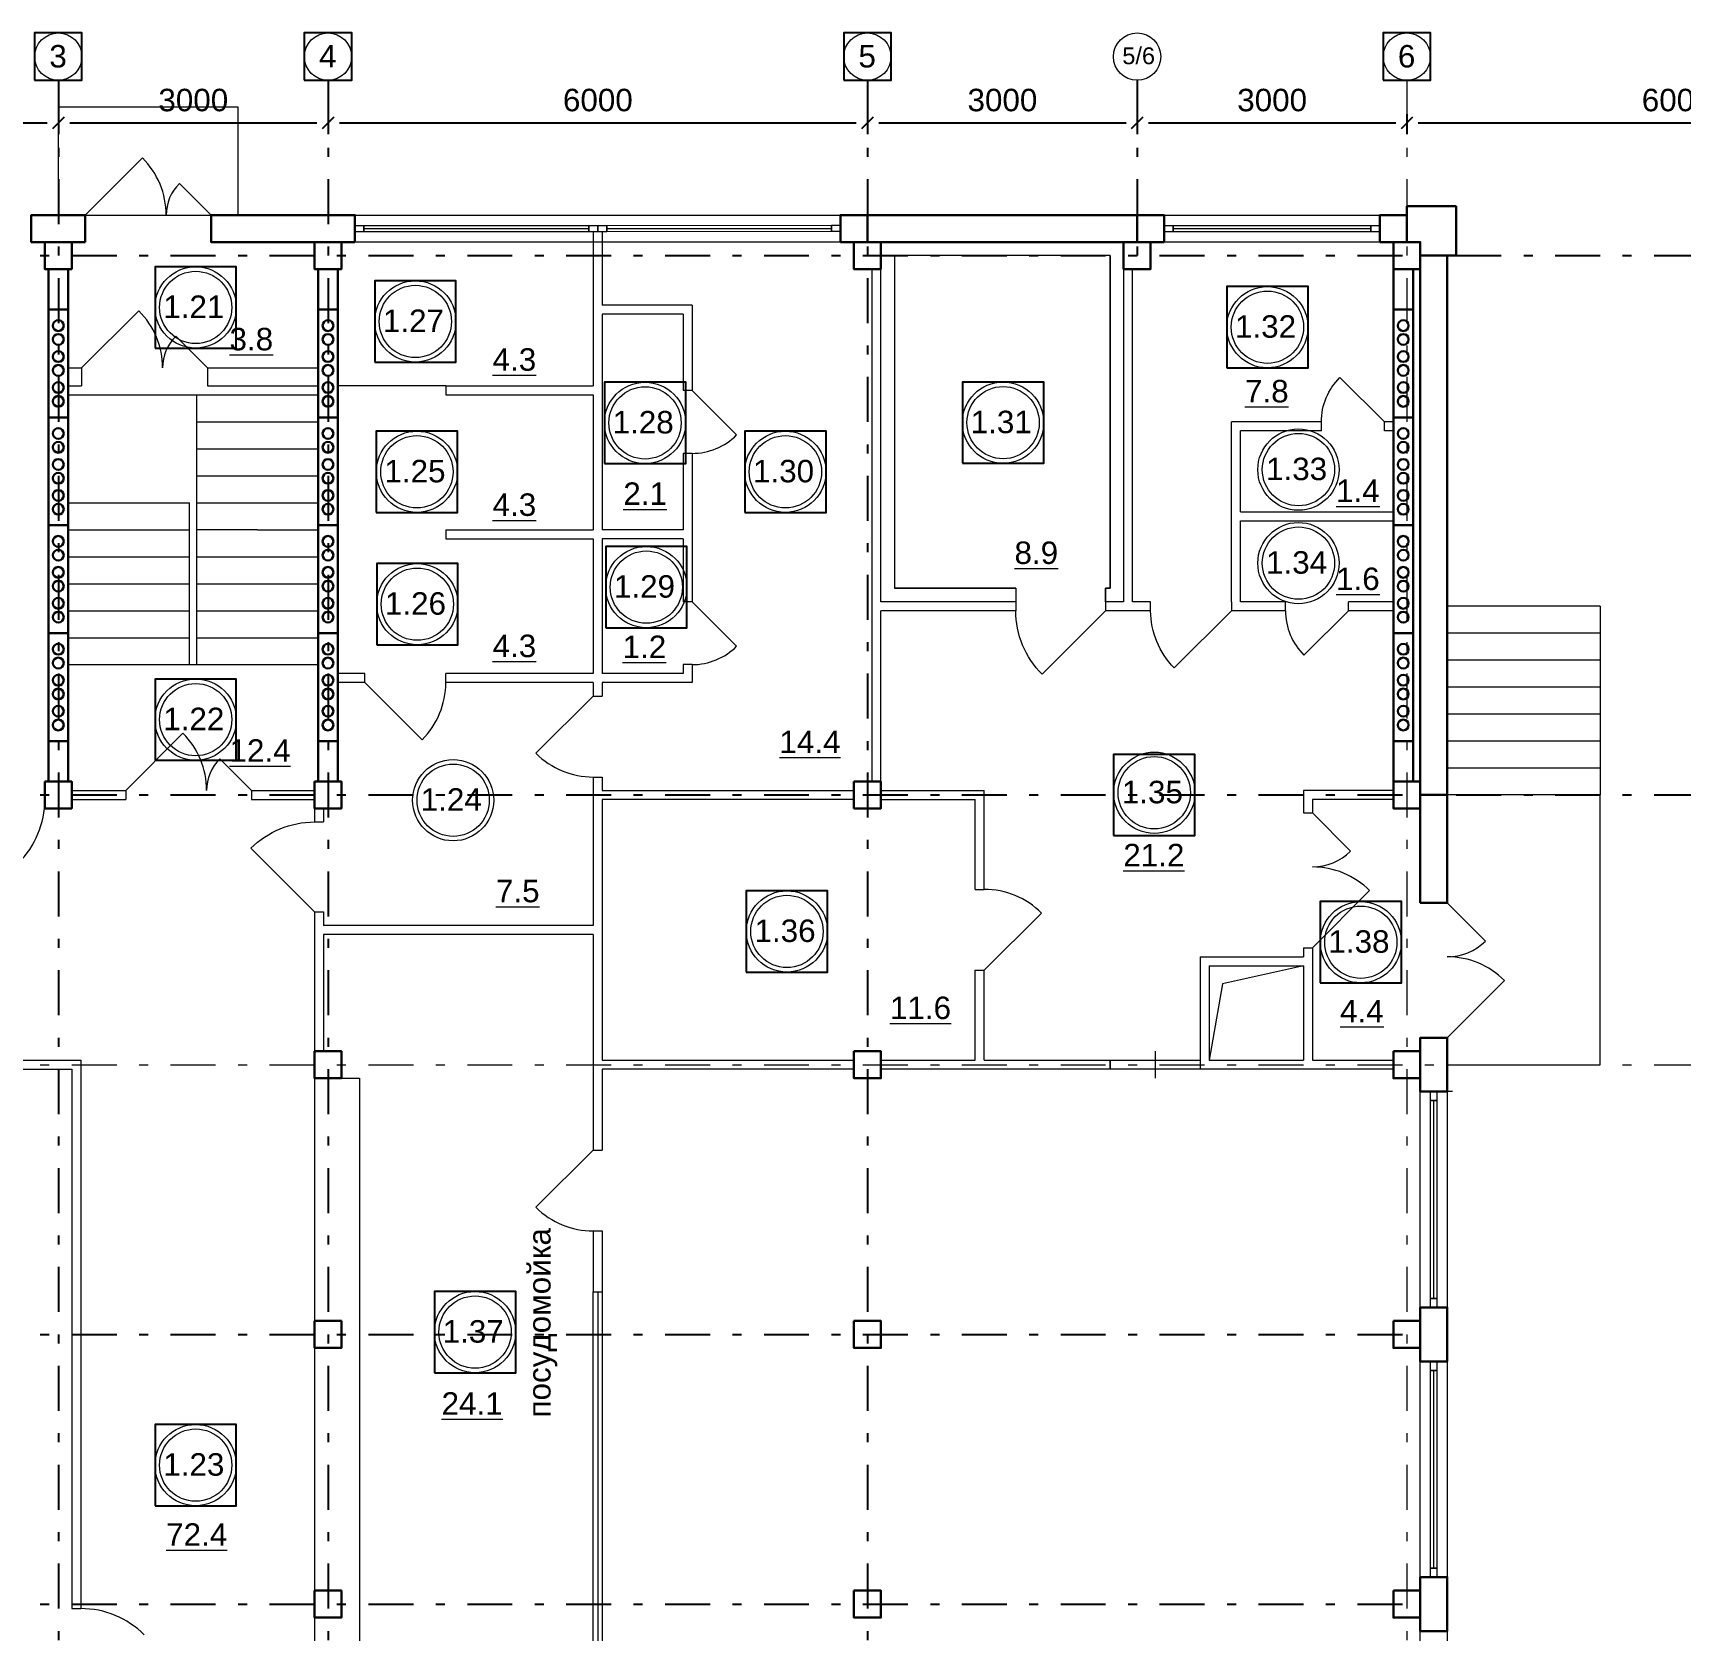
# Model space of a CAD drawing. Header units: metres. Extents: x 0 to 83.6, y 0.2 to 58.2.
# Drawn here: x 17.95 to 36.29, y 40.41 to 58.19 of the extents above; entities that cross this region are included whole.
import ezdxf
from ezdxf.enums import TextEntityAlignment as Align

# ---------------------------------------------------------------- set-up
doc = ezdxf.new("R2010")
doc.units = ezdxf.units.M
doc.header["$MEASUREMENT"] = 0
doc.linetypes.add('( Dashdot )', pattern=[1.001, 0.5, -0.25, 0.001, -0.25])
doc.linetypes.add('DGN Style 3', pattern=[9.681301, 6.915215, -2.766086])
doc.layers.get('DEFPOINTS').update_dxf_attribs({"lineweight": 0})
doc.layers.add('YOLO_TABLE', color=1, linetype='Continuous')
doc.styles.add('Standard_0', font='arial.ttf')
doc.styles.add('Style-Arial', font='arial.ttf')
doc.dimstyles.get("Standard").update_dxf_attribs({"dimtxt": 0.00018, "dimasz": 0.00018, "dimexe": 0.0002, "dimexo": 0.0625, "dimgap": 9e-05, "dimtad": 0, "dimtih": 1, "dimtoh": 1, "dimdec": 4, "dimlfac": 1000, "dimzin": 0, "dimdsep": 46, "dimtxsty": 'Standard_0', "dimcen": 9e-05, "dimadec": 0, "dimazin": 0, "dimtfac": 1, "dimtdec": 4, "dimtofl": 0, "dimtmove": 0, "dimatfit": 0, "dimfxl": 0.01, "dimfxlon": 1, "dimtolj": 1, "dimtzin": 0, "dimarcsym": 0})

# ---------------------------------------------------------------- blocks, each defined once
blk = doc.blocks.new('_Oblique-1')
at = {"color": 0, "linetype": 'ByBlock', "lineweight": -2}
blk.add_line((0.5, 0.5), (-0.5, -0.5), dxfattribs=at)
blk = doc.blocks.new('*D192')
at = {"color": 0, "linetype": 'Continuous', "lineweight": -2, "transparency": 16777216}
for p, q in [((15.237, 57.536), (15.237, 57.062)), ((18.237, 57.286), (18.237, 57.062)), ((15.362, 57.187), (18.112, 57.187))]:
    blk.add_line(p, q, dxfattribs=at)
at = {"layer": 'DEFPOINTS', "color": 0, "linetype": 'Continuous', "transparency": 16777216}
for p in [(15.237, 57.661), (18.237, 57.411), (18.237, 57.187)]:
    blk.add_point(p, dxfattribs=at)
at = {"color": 0, "linetype": 'Continuous', "lineweight": -2, "transparency": 16777216, "xscale": 0.125, "yscale": 0.125, "zscale": 0.125, "rotation": 180}
blk.add_blockref('_Oblique-1', (15.237, 57.187), dxfattribs=at)
at = {"color": 0, "linetype": 'Continuous', "lineweight": -2, "transparency": 16777216, "xscale": 0.125, "yscale": 0.125, "zscale": 0.125}
blk.add_blockref('_Oblique-1', (18.237, 57.187), dxfattribs=at)
at = {"color": 0, "linetype": 'Continuous', "lineweight": 0, "transparency": 16777216, "insert": (16.737, 57.44), "char_height": 0.25, "attachment_point": 5, "style": 'Style-Arial'}
blk.add_mtext('\\A1;3000', dxfattribs=at)
blk = doc.blocks.new('*D193')
at = {"color": 0, "linetype": 'Continuous', "lineweight": -2, "transparency": 16777216}
for p, q in [((21.237, 57.536), (21.237, 57.062)), ((18.237, 57.286), (18.237, 57.062)), ((18.362, 57.187), (21.112, 57.187))]:
    blk.add_line(p, q, dxfattribs=at)
at = {"layer": 'DEFPOINTS', "color": 0, "linetype": 'Continuous', "transparency": 16777216}
for p in [(21.237, 57.661), (18.237, 57.411), (21.237, 57.187)]:
    blk.add_point(p, dxfattribs=at)
at = {"color": 0, "linetype": 'Continuous', "lineweight": -2, "transparency": 16777216, "xscale": 0.125, "yscale": 0.125, "zscale": 0.125, "rotation": 180}
blk.add_blockref('_Oblique-1', (18.237, 57.187), dxfattribs=at)
at = {"color": 0, "linetype": 'Continuous', "lineweight": -2, "transparency": 16777216, "xscale": 0.125, "yscale": 0.125, "zscale": 0.125}
blk.add_blockref('_Oblique-1', (21.237, 57.187), dxfattribs=at)
at = {"color": 0, "linetype": 'Continuous', "lineweight": 0, "transparency": 16777216, "insert": (19.737, 57.44), "char_height": 0.25, "attachment_point": 5, "style": 'Style-Arial'}
blk.add_mtext('\\A1;3000', dxfattribs=at)
blk = doc.blocks.new('*D194')
at = {"color": 0, "linetype": 'Continuous', "lineweight": -2, "transparency": 16777216}
for p, q in [((21.237, 57.536), (21.237, 57.062)), ((27.237, 57.536), (27.237, 57.062)), ((21.362, 57.187), (27.112, 57.187))]:
    blk.add_line(p, q, dxfattribs=at)
at = {"layer": 'DEFPOINTS', "color": 0, "linetype": 'Continuous', "transparency": 16777216}
for p in [(21.237, 57.661), (27.237, 57.661), (27.237, 57.187)]:
    blk.add_point(p, dxfattribs=at)
at = {"color": 0, "linetype": 'Continuous', "lineweight": -2, "transparency": 16777216, "xscale": 0.125, "yscale": 0.125, "zscale": 0.125, "rotation": 180}
blk.add_blockref('_Oblique-1', (21.237, 57.187), dxfattribs=at)
at = {"color": 0, "linetype": 'Continuous', "lineweight": -2, "transparency": 16777216, "xscale": 0.125, "yscale": 0.125, "zscale": 0.125}
blk.add_blockref('_Oblique-1', (27.237, 57.187), dxfattribs=at)
at = {"color": 0, "linetype": 'Continuous', "lineweight": 0, "transparency": 16777216, "insert": (24.237, 57.44), "char_height": 0.25, "attachment_point": 5, "style": 'Style-Arial'}
blk.add_mtext('\\A1;6000', dxfattribs=at)
blk = doc.blocks.new('*D195')
at = {"color": 0, "linetype": 'Continuous', "lineweight": -2, "transparency": 16777216}
for p, q in [((27.237, 57.536), (27.237, 57.062)), ((30.237, 57.286), (30.237, 57.062)), ((27.362, 57.187), (30.112, 57.187))]:
    blk.add_line(p, q, dxfattribs=at)
at = {"layer": 'DEFPOINTS', "color": 0, "linetype": 'Continuous', "transparency": 16777216}
for p in [(27.237, 57.661), (30.237, 57.411), (30.237, 57.187)]:
    blk.add_point(p, dxfattribs=at)
at = {"color": 0, "linetype": 'Continuous', "lineweight": -2, "transparency": 16777216, "xscale": 0.125, "yscale": 0.125, "zscale": 0.125, "rotation": 180}
blk.add_blockref('_Oblique-1', (27.237, 57.187), dxfattribs=at)
at = {"color": 0, "linetype": 'Continuous', "lineweight": -2, "transparency": 16777216, "xscale": 0.125, "yscale": 0.125, "zscale": 0.125}
blk.add_blockref('_Oblique-1', (30.237, 57.187), dxfattribs=at)
at = {"color": 0, "linetype": 'Continuous', "lineweight": 0, "transparency": 16777216, "insert": (28.737, 57.44), "char_height": 0.25, "attachment_point": 5, "style": 'Style-Arial'}
blk.add_mtext('\\A1;3000', dxfattribs=at)
blk = doc.blocks.new('*D196')
at = {"color": 0, "linetype": 'Continuous', "lineweight": -2, "transparency": 16777216}
for p, q in [((30.237, 57.286), (30.237, 57.062)), ((33.237, 57.286), (33.237, 57.062)), ((30.362, 57.187), (33.112, 57.187))]:
    blk.add_line(p, q, dxfattribs=at)
at = {"layer": 'DEFPOINTS', "color": 0, "linetype": 'Continuous', "transparency": 16777216}
for p in [(30.237, 57.411), (33.237, 57.411), (33.237, 57.187)]:
    blk.add_point(p, dxfattribs=at)
at = {"color": 0, "linetype": 'Continuous', "lineweight": -2, "transparency": 16777216, "xscale": 0.125, "yscale": 0.125, "zscale": 0.125, "rotation": 180}
blk.add_blockref('_Oblique-1', (30.237, 57.187), dxfattribs=at)
at = {"color": 0, "linetype": 'Continuous', "lineweight": -2, "transparency": 16777216, "xscale": 0.125, "yscale": 0.125, "zscale": 0.125}
blk.add_blockref('_Oblique-1', (33.237, 57.187), dxfattribs=at)
at = {"color": 0, "linetype": 'Continuous', "lineweight": 0, "transparency": 16777216, "insert": (31.737, 57.44), "char_height": 0.25, "attachment_point": 5, "style": 'Style-Arial'}
blk.add_mtext('\\A1;3000', dxfattribs=at)
blk = doc.blocks.new('*D197')
at = {"color": 0, "linetype": 'Continuous', "lineweight": -2, "transparency": 16777216}
for p, q in [((33.237, 57.286), (33.237, 57.062)), ((39.237, 57.286), (39.237, 57.062)), ((33.362, 57.187), (39.112, 57.187))]:
    blk.add_line(p, q, dxfattribs=at)
at = {"layer": 'DEFPOINTS', "color": 0, "linetype": 'Continuous', "transparency": 16777216}
for p in [(33.237, 57.411), (39.237, 57.411), (39.237, 57.187)]:
    blk.add_point(p, dxfattribs=at)
at = {"color": 0, "linetype": 'Continuous', "lineweight": -2, "transparency": 16777216, "xscale": 0.125, "yscale": 0.125, "zscale": 0.125, "rotation": 180}
blk.add_blockref('_Oblique-1', (33.237, 57.187), dxfattribs=at)
at = {"color": 0, "linetype": 'Continuous', "lineweight": -2, "transparency": 16777216, "xscale": 0.125, "yscale": 0.125, "zscale": 0.125}
blk.add_blockref('_Oblique-1', (39.237, 57.187), dxfattribs=at)
at = {"color": 0, "linetype": 'Continuous', "lineweight": 0, "transparency": 16777216, "insert": (36.237, 57.44), "char_height": 0.25, "attachment_point": 5, "style": 'Style-Arial'}
blk.add_mtext('\\A1;6000', dxfattribs=at)

msp = doc.modelspace()

# ---------------------------------------------------------------- linework, layer by layer
at = {"color": 1, "linetype": '( Dashdot )'}
for p, q in [((18.23685933, 57.661085), (18.23685933, 9.13767004)), ((21.23685933, 57.661085), (21.23685933, 9.13767004)), ((27.23685933, 57.661085), (27.23685933, 9.13767004)), ((30.23685933, 57.661085), (30.23685933, 55.561085)), ((6.28527141, 55.711085), (78.18527141, 55.711085)), ((6.28527141, 49.711085), (78.18527141, 49.711085)), ((6.28527141, 43.711085), (33.23685933, 43.711085)), ((6.28527141, 40.711085), (33.23685933, 40.711085))]:
    msp.add_line(p, q, dxfattribs=at)
at = {"color": 1, "linetype": '( Dashdot )', "lineweight": 0}
for p, q in [((33.23685933, 57.661085), (33.23685933, 9.13767004)), ((6.28527141, 46.711085), (78.18527141, 46.711085))]:
    msp.add_line(p, q, dxfattribs=at)
at = {"color": 7, "lineweight": 13}
for p, q in [((18.53527141, 56.161085), (19.17166751, 56.7974811)), ((19.93527141, 56.161085), (19.58171802, 56.51463839)), ((18.49527141, 54.461085), (19.13166751, 55.0974811)), ((19.89527141, 54.461085), (19.54171802, 54.81463839)), ((21.64527141, 50.961085), (22.28166751, 50.3246889)), ((24.18527141, 50.811085), (23.54887531, 50.1746889)), ((18.98527141, 49.761085), (19.62166751, 50.3974811)), ((20.38527141, 49.761085), (20.03171802, 50.11463839)), ((28.53527141, 47.761085), (29.17166751, 48.3974811)), ((24.18527141, 44.186085), (24.28527141, 44.186085))]:
    msp.add_line(p, q, dxfattribs=at)
at = {"color": 7, "linetype": 'Continuous', "lineweight": 30}
for p, q in [((33.23527141, 56.261085), (33.78527141, 56.261085)), ((33.23527141, 56.161085), (33.23527141, 56.261085)), ((33.78527141, 55.711085), (33.78527141, 56.261085)), ((33.68527141, 55.711085), (33.78527141, 55.711085))]:
    msp.add_line(p, q, dxfattribs=at)
at = {"color": 7, "linetype": 'Continuous', "lineweight": 0}
for p, q in [((21.63527141, 56.011085), (24.13527141, 56.011085)), ((24.33527141, 56.011085), (26.83524069, 56.01327951)), ((30.63527141, 56.011085), (32.83527141, 56.011085)), ((18.34527141, 52.661085), (19.69527141, 52.661085)), ((20.45027141, 52.661085), (21.12527141, 52.661085)), ((18.34527141, 52.361085), (19.69527141, 52.361085)), ((19.77527141, 52.361085), (21.12527141, 52.361085)), ((18.34527141, 52.061085), (19.69527141, 52.061085)), ((19.77527141, 52.061085), (21.12527141, 52.061085)), ((18.34527141, 51.761085), (19.69527141, 51.761085)), ((19.77527141, 51.761085), (21.12527141, 51.761085)), ((18.34527141, 51.461085), (19.69527141, 51.461085)), ((19.77527141, 51.461085), (21.12527141, 51.461085)), ((35.38527141, 51.511085), (33.68527141, 51.511085)), ((35.38527141, 51.211085), (33.68527141, 51.211085)), ((35.38527141, 50.911085), (33.68527141, 50.911085)), ((35.38527141, 50.611085), (33.68527141, 50.611085)), ((35.38527141, 50.311085), (33.68527141, 50.311085)), ((35.38527141, 50.011085), (33.68527141, 50.011085)), ((30.43527141, 46.861085), (30.43527141, 46.561085)), ((33.53527141, 44.111085), (33.53527141, 46.311085)), ((33.53527141, 41.111085), (33.53527141, 43.311085))]:
    msp.add_line(p, q, dxfattribs=at)
at = {"color": 7, "linetype": 'Continuous', "lineweight": 13}
for p, q in [((24.18527141, 55.976085), (24.18527141, 54.261085)), ((24.28527141, 55.976085), (24.28527141, 55.161085)), ((27.53527141, 55.711085), (27.53527141, 52.011085)), ((29.93527141, 55.711085), (27.53527141, 55.711085)), ((29.93527141, 55.711085), (29.93527141, 52.011085)), ((25.28527141, 55.161085), (24.28527141, 55.161085)), ((25.18527141, 55.061085), (24.28527141, 55.061085)), ((24.28527141, 55.061085), (24.28527141, 52.661085)), ((18.34527141, 54.461085), (18.49527141, 54.461085)), ((18.49527141, 54.461085), (18.49527141, 54.261085)), ((19.89527141, 54.461085), (21.12527141, 54.461085)), ((19.89527141, 54.461085), (19.89527141, 54.261085)), ((18.34527141, 54.261085), (18.49527141, 54.261085)), ((19.89527141, 54.261085), (21.12527141, 54.261085)), ((22.54527141, 54.261085), (24.18527141, 54.261085)), ((22.54527141, 54.261085), (22.54527141, 54.161085)), ((22.54527141, 54.161085), (24.18527141, 54.161085)), ((24.18527141, 54.161085), (24.18527141, 52.661085)), ((25.28527141, 54.211085), (25.18527141, 54.211085)), ((25.28527141, 54.211085), (25.78024616, 53.71611025)), ((31.28527141, 51.861085), (31.28527141, 53.861085)), ((32.28527141, 53.861085), (31.28527141, 53.861085)), ((31.38527141, 52.861085), (31.38527141, 53.761085)), ((32.28527141, 53.761085), (31.38527141, 53.761085)), ((32.28527141, 53.761085), (32.28527141, 53.861085)), ((33.08527141, 53.861085), (32.98527141, 53.861085)), ((32.98527141, 53.761085), (32.98527141, 53.861085)), ((33.08527141, 53.761085), (32.98527141, 53.761085)), ((25.28527141, 53.511085), (25.18527141, 53.511085)), ((18.34527141, 52.961085), (19.69527141, 52.961085)), ((19.69527141, 51.161085), (19.69527141, 52.961085)), ((31.38527141, 52.861085), (33.08527141, 52.861085)), ((22.54527141, 52.661085), (24.18527141, 52.661085)), ((22.54527141, 52.661085), (22.54527141, 52.561085)), ((25.18527141, 52.661085), (24.28527141, 52.661085)), ((31.38527141, 51.861085), (31.38527141, 52.761085)), ((31.38527141, 52.761085), (33.08527141, 52.761085)), ((22.54527141, 52.561085), (24.18527141, 52.561085)), ((24.18527141, 52.561085), (24.18527141, 51.061085)), ((25.18527141, 52.561085), (24.28527141, 52.561085)), ((24.28527141, 52.561085), (24.28527141, 51.061085)), ((19.77527141, 51.161085), (19.77527141, 52.361085)), ((28.88527141, 52.011085), (27.53527141, 52.011085)), ((29.93527141, 52.011085), (29.88527141, 52.011085)), ((25.28527141, 51.861085), (25.18527141, 51.861085)), ((25.28527141, 51.861085), (25.78024616, 51.36611025)), ((28.88527141, 51.861085), (27.38527141, 51.861085)), ((27.38527141, 49.861085), (27.38527141, 51.761085)), ((28.88527141, 51.761085), (27.38527141, 51.761085)), ((30.08527141, 51.861085), (29.88527141, 51.861085)), ((30.38527141, 51.761085), (29.88527141, 51.761085)), ((30.38527141, 51.861085), (30.18527141, 51.861085)), ((31.28527141, 51.861085), (31.28527141, 51.761085)), ((31.88527141, 51.761085), (31.28527141, 51.761085)), ((31.88527141, 51.861085), (31.38527141, 51.861085)), ((31.88527141, 51.761085), (31.88527141, 51.861085)), ((32.58527141, 51.761085), (32.09029667, 51.26611025)), ((33.08527141, 51.861085), (32.58527141, 51.861085)), ((32.58527141, 51.761085), (32.58527141, 51.861085)), ((33.08527141, 51.761085), (32.58527141, 51.761085)), ((35.38527141, 51.811085), (33.68527141, 51.811085)), ((35.38527141, 51.811085), (35.38527141, 49.711085)), ((18.34527141, 51.161085), (21.12527141, 51.161085)), ((25.28527141, 51.161085), (25.18527141, 51.161085)), ((21.64527141, 51.061085), (21.34527141, 51.061085)), ((21.64527141, 50.961085), (21.64527141, 51.061085)), ((24.18527141, 51.061085), (22.54527141, 51.061085)), ((22.54527141, 50.961085), (22.54527141, 51.061085)), ((25.18527141, 51.061085), (24.28527141, 51.061085)), ((21.64527141, 50.961085), (21.34527141, 50.961085)), ((24.18527141, 50.961085), (22.54527141, 50.961085)), ((24.18527141, 50.961085), (24.18527141, 50.811085)), ((24.18527141, 50.811085), (24.28527141, 50.811085)), ((25.28527141, 50.961085), (24.28527141, 50.961085)), ((24.28527141, 50.961085), (24.28527141, 50.811085)), ((24.18527141, 49.911085), (24.28527141, 49.911085)), ((24.18527141, 49.911085), (24.18527141, 48.261085)), ((24.28527141, 49.911085), (24.28527141, 49.761085)), ((18.08527141, 49.761085), (18.08527141, 49.661085)), ((18.38527141, 49.761085), (18.98527141, 49.761085)), ((18.98527141, 49.761085), (18.98527141, 49.661085)), ((20.38527141, 49.761085), (20.38527141, 49.661085)), ((20.38527141, 49.761085), (21.08527141, 49.761085)), ((27.38527141, 49.761085), (28.53527141, 49.761085)), ((28.53527141, 48.661085), (28.53527141, 49.761085)), ((32.08527141, 49.761085), (32.08527141, 49.511085)), ((33.08527141, 49.761085), (32.08527141, 49.761085)), ((35.38527141, 49.711085), (33.68527141, 49.711085)), ((35.38527141, 46.711085), (35.38527141, 49.711085)), ((18.38527141, 49.661085), (18.98527141, 49.661085)), ((20.38527141, 49.661085), (21.08527141, 49.661085)), ((21.08527141, 49.561085), (21.08527141, 49.411085)), ((21.18527141, 49.561085), (21.18527141, 49.411085)), ((24.28527141, 49.661085), (24.28527141, 46.761085)), ((27.38527141, 49.661085), (28.43527141, 49.661085)), ((28.43527141, 48.661085), (28.43527141, 49.661085)), ((32.08527141, 49.511085), (32.18527141, 49.511085)), ((32.18527141, 49.661085), (32.18527141, 49.511085)), ((33.08527141, 49.661085), (32.18527141, 49.661085)), ((32.18527141, 49.511085), (32.60953548, 49.08682093)), ((21.08527141, 49.411085), (21.18527141, 49.411085)), ((28.43527141, 48.661085), (28.53527141, 48.661085)), ((32.18527141, 48.011085), (32.82166751, 48.6474811)), ((21.08527141, 48.411085), (21.18527141, 48.411085)), ((21.08527141, 48.411085), (21.08527141, 46.861085)), ((21.18527141, 48.411085), (21.18527141, 48.261085)), ((33.68527141, 48.511085), (34.10953548, 48.08682093)), ((24.18527141, 48.261085), (21.18527141, 48.261085)), ((24.18527141, 48.161085), (21.18527141, 48.161085)), ((21.18527141, 48.161085), (21.18527141, 46.861085)), ((24.18527141, 48.161085), (24.18527141, 45.761085)), ((30.93527141, 47.911085), (30.93527141, 46.661085)), ((32.08527141, 48.011085), (32.18527141, 48.011085)), ((32.08527141, 48.011085), (32.08527141, 47.911085)), ((32.18527141, 48.011085), (32.18527141, 46.761085)), ((28.43527141, 46.761085), (28.43527141, 47.761085)), ((28.43527141, 47.761085), (28.53527141, 47.761085)), ((28.53527141, 46.761085), (28.53527141, 47.761085)), ((31.03527141, 47.811085), (31.03527141, 46.761085)), ((32.08527141, 47.811085), (32.08527141, 46.761085)), ((33.68527141, 47.011085), (34.32166751, 47.6474811)), ((16.58527141, 46.761085), (18.48527141, 46.761085)), ((18.48527141, 46.761085), (18.48527141, 40.661085)), ((29.93527141, 46.761085), (29.93527141, 46.661085)), ((30.93527141, 46.761085), (30.93527141, 46.661085)), ((15.38527141, 46.661085), (18.38527141, 46.661085)), ((18.38527141, 46.661085), (18.38527141, 40.661085)), ((24.28527141, 46.661085), (24.28527141, 45.761085)), ((21.08527141, 46.561085), (21.08527141, 37.461085)), ((21.38527141, 46.561085), (21.58527141, 46.561085)), ((21.58527141, 46.561085), (21.58527141, 37.461085)), ((24.18527141, 45.761085), (23.54887531, 45.1246889)), ((24.18527141, 45.761085), (24.28527141, 45.761085)), ((24.18527141, 44.861085), (24.28527141, 44.861085)), ((24.18527141, 44.861085), (24.18527141, 44.186085)), ((24.28527141, 44.861085), (24.28527141, 44.186085)), ((18.38527141, 40.661085), (18.48527141, 40.661085))]:
    msp.add_line(p, q, dxfattribs=at)
at = {"color": 7, "linetype": 'DGN Style 3', "lineweight": 13}
for p, q in [((62.68527141, 56.011085), (33.73013437, 56.011085)), ((62.78527141, 46.411085), (33.68527141, 46.411085))]:
    msp.add_line(p, q, dxfattribs=at)
at = {"color": 7, "linetype": 'Continuous', "lineweight": 13, "extrusion": (0, 0, -1)}
msp.add_line((32.98527141, 53.861085), (32.49029667, 54.35605975), dxfattribs=at)
at = {"color": 7, "linetype": 'DGN Style 3', "lineweight": 0}
for p, q in [((18.34527141, 54.161085), (21.12527141, 54.161085)), ((19.77527141, 52.361085), (19.77527141, 54.161085)), ((19.77527141, 53.861085), (21.12527141, 53.861085)), ((19.77527141, 53.561085), (21.12527141, 53.561085)), ((19.77527141, 53.261085), (21.12527141, 53.261085)), ((19.77527141, 52.961085), (21.12527141, 52.961085)), ((20.45027141, 52.661085), (19.77527141, 52.661085))]:
    msp.add_line(p, q, dxfattribs=at)
at = {"color": 252, "linetype": 'Continuous', "lineweight": 13}
msp.add_line((22.54527141, 54.261085), (21.34527141, 54.261085), dxfattribs=at)
at = {"color": 7, "lineweight": 13, "extrusion": (0, 0, -1)}
for p, q in [((29.88527141, 51.761085), (29.17816463, 51.05397822)), ((31.28527141, 51.761085), (30.64887531, 51.1246889)), ((21.08527141, 48.411085), (20.37816463, 49.11819178))]:
    msp.add_line(p, q, dxfattribs=at)
at = {"color": 7, "lineweight": 0}
msp.add_line((24.23527141, 44.186085), (24.23527141, 39.986085), dxfattribs=at)
at = {"color": 7, "linetype": 'Continuous', "lineweight": 13, "flags": 128}
for points in [[(18.23527141, 56.161085), (20.23527141, 56.161085), (20.23527141, 57.361085), (18.23527141, 57.361085), (18.23527141, 56.161085)], [(21.63527141, 55.976085), (21.53527141, 55.976085), (21.53527141, 56.046085), (21.63527141, 56.046085), (21.63527141, 55.976085)], [(24.23527141, 55.976085), (24.13527141, 55.976085), (24.13527141, 56.046085), (24.23527141, 56.046085), (24.23527141, 55.976085)], [(24.33527141, 55.976085), (24.23527141, 55.976085), (24.23527141, 56.046085), (24.33527141, 56.046085), (24.33527141, 55.976085)], [(26.93527141, 55.97827954), (26.83527141, 55.97827954), (26.83527141, 56.04827954), (26.93527141, 56.04827954), (26.93527141, 55.97827954)], [(30.63527141, 55.976085), (30.53527141, 55.976085), (30.53527141, 56.046085), (30.63527141, 56.046085), (30.63527141, 55.976085)], [(32.93527141, 55.976085), (32.83527141, 55.976085), (32.83527141, 56.046085), (32.93527141, 56.046085), (32.93527141, 55.976085)], [(33.57027141, 46.411085), (33.57027141, 46.311085), (33.50027141, 46.311085), (33.50027141, 46.411085), (33.57027141, 46.411085)], [(33.57027141, 44.111085), (33.57027141, 44.011085), (33.50027141, 44.011085), (33.50027141, 44.111085), (33.57027141, 44.111085)], [(33.57027141, 43.411085), (33.57027141, 43.311085), (33.50027141, 43.311085), (33.50027141, 43.411085), (33.57027141, 43.411085)], [(33.57027141, 41.111085), (33.57027141, 41.011085), (33.50027141, 41.011085), (33.50027141, 41.111085), (33.57027141, 41.111085)]]:
    msp.add_lwpolyline(points, close=True, dxfattribs=at)
at = {"color": 7, "linetype": 'Continuous', "lineweight": 30, "flags": 128}
for points in [[(18.53527141, 55.861085), (17.93527141, 55.861085), (17.93527141, 56.161085), (18.53527141, 56.161085), (18.53527141, 55.861085)], [(21.53527141, 55.861085), (19.93527141, 55.861085), (19.93527141, 56.161085), (21.53527141, 56.161085), (21.53527141, 55.861085)], [(26.93527141, 55.861085), (27.23527141, 55.861085), (27.23527141, 56.161085), (26.93527141, 56.161085), (26.93527141, 55.861085)], [(27.23527141, 56.161085), (30.23527141, 56.161085), (30.23527141, 55.861085), (27.23527141, 55.861085), (27.23527141, 56.161085)], [(30.23527141, 55.861085), (30.53527141, 55.861085), (30.53527141, 56.161085), (30.23527141, 56.161085), (30.23527141, 55.861085)], [(32.93527141, 55.861085), (33.23527141, 55.861085), (33.23527141, 56.161085), (32.93527141, 56.161085), (32.93527141, 55.861085)], [(18.08527141, 55.861085), (18.08527141, 55.561085), (18.38527141, 55.561085), (18.38527141, 55.861085), (18.08527141, 55.861085)], [(21.08527141, 55.861085), (21.08527141, 55.561085), (21.38527141, 55.561085), (21.38527141, 55.861085), (21.08527141, 55.861085)], [(27.08527141, 55.861085), (27.08527141, 55.561085), (27.38527141, 55.561085), (27.38527141, 55.861085), (27.08527141, 55.861085)], [(30.08527141, 55.861085), (30.08527141, 55.561085), (30.38527141, 55.561085), (30.38527141, 55.861085), (30.08527141, 55.861085)], [(33.08527141, 55.861085), (33.08527141, 55.561085), (33.38527141, 55.561085), (33.38527141, 55.861085), (33.08527141, 55.861085)], [(18.12527141, 55.111085), (18.34527141, 55.111085), (18.34527141, 55.561085), (18.12527141, 55.561085), (18.12527141, 55.111085)], [(21.12527141, 55.111085), (21.34527141, 55.111085), (21.34527141, 55.561085), (21.12527141, 55.561085), (21.12527141, 55.111085)], [(33.08527141, 55.561085), (33.30527141, 55.561085), (33.30527141, 55.111085), (33.08527141, 55.111085), (33.08527141, 55.561085)], [(33.38527141, 49.711085), (33.38527141, 55.711085), (33.68527141, 55.711085), (33.68527141, 49.711085), (33.38527141, 49.711085)], [(18.12527141, 53.911085), (18.12527141, 55.111085), (18.34527141, 55.111085), (18.34527141, 53.911085), (18.12527141, 53.911085)], [(21.12527141, 53.911085), (21.12527141, 55.111085), (21.34527141, 55.111085), (21.34527141, 53.911085), (21.12527141, 53.911085)], [(33.08527141, 53.911085), (33.08527141, 55.111085), (33.30527141, 55.111085), (33.30527141, 53.911085), (33.08527141, 53.911085)], [(18.12527141, 52.711085), (18.12527141, 53.911085), (18.34527141, 53.911085), (18.34527141, 52.711085), (18.12527141, 52.711085)], [(21.12527141, 52.711085), (21.12527141, 53.911085), (21.34527141, 53.911085), (21.34527141, 52.711085), (21.12527141, 52.711085)], [(33.08527141, 52.711085), (33.08527141, 53.911085), (33.30527141, 53.911085), (33.30527141, 52.711085), (33.08527141, 52.711085)], [(18.12527141, 51.511085), (18.12527141, 52.711085), (18.34527141, 52.711085), (18.34527141, 51.511085), (18.12527141, 51.511085)], [(21.12527141, 51.511085), (21.12527141, 52.711085), (21.34527141, 52.711085), (21.34527141, 51.511085), (21.12527141, 51.511085)], [(33.08527141, 51.511085), (33.08527141, 52.711085), (33.30527141, 52.711085), (33.30527141, 51.511085), (33.08527141, 51.511085)], [(18.12527141, 50.311085), (18.12527141, 51.511085), (18.34527141, 51.511085), (18.34527141, 50.311085), (18.12527141, 50.311085)], [(21.12527141, 50.311085), (21.12527141, 51.511085), (21.34527141, 51.511085), (21.34527141, 50.311085), (21.12527141, 50.311085)], [(33.08527141, 50.311085), (33.08527141, 51.511085), (33.30527141, 51.511085), (33.30527141, 50.311085), (33.08527141, 50.311085)], [(18.12527141, 50.311085), (18.34527141, 50.311085), (18.34527141, 49.861085), (18.12527141, 49.861085), (18.12527141, 50.311085)], [(21.12527141, 50.311085), (21.34527141, 50.311085), (21.34527141, 49.861085), (21.12527141, 49.861085), (21.12527141, 50.311085)], [(33.08527141, 50.311085), (33.30527141, 50.311085), (33.30527141, 49.861085), (33.08527141, 49.861085), (33.08527141, 50.311085)], [(18.08527141, 49.861085), (18.08527141, 49.561085), (18.38527141, 49.561085), (18.38527141, 49.861085), (18.08527141, 49.861085)], [(21.08527141, 49.861085), (21.08527141, 49.561085), (21.38527141, 49.561085), (21.38527141, 49.861085), (21.08527141, 49.861085)], [(27.08527141, 49.861085), (27.08527141, 49.561085), (27.38527141, 49.561085), (27.38527141, 49.861085), (27.08527141, 49.861085)], [(33.08527141, 49.861085), (33.08527141, 49.561085), (33.38527141, 49.561085), (33.38527141, 49.861085), (33.08527141, 49.861085)], [(33.38527141, 48.511085), (33.68527141, 48.511085), (33.68527141, 49.711085), (33.38527141, 49.711085), (33.38527141, 48.511085)], [(33.38527141, 46.411085), (33.38527141, 47.011085), (33.68527141, 47.011085), (33.68527141, 46.411085), (33.38527141, 46.411085)], [(21.08527141, 46.861085), (21.08527141, 46.561085), (21.38527141, 46.561085), (21.38527141, 46.861085), (21.08527141, 46.861085)], [(27.08527141, 46.861085), (27.08527141, 46.561085), (27.38527141, 46.561085), (27.38527141, 46.861085), (27.08527141, 46.861085)], [(33.08527141, 46.861085), (33.08527141, 46.561085), (33.38527141, 46.561085), (33.38527141, 46.861085), (33.08527141, 46.861085)], [(33.38527141, 43.411085), (33.38527141, 44.011085), (33.68527141, 44.011085), (33.68527141, 43.411085), (33.38527141, 43.411085)], [(21.08527141, 43.861085), (21.08527141, 43.561085), (21.38527141, 43.561085), (21.38527141, 43.861085), (21.08527141, 43.861085)], [(27.08527141, 43.861085), (27.08527141, 43.561085), (27.38527141, 43.561085), (27.38527141, 43.861085), (27.08527141, 43.861085)], [(33.08527141, 43.861085), (33.08527141, 43.561085), (33.38527141, 43.561085), (33.38527141, 43.861085), (33.08527141, 43.861085)], [(33.38527141, 40.411085), (33.38527141, 41.011085), (33.68527141, 41.011085), (33.68527141, 40.411085), (33.38527141, 40.411085)], [(21.08527141, 40.861085), (21.08527141, 40.561085), (21.38527141, 40.561085), (21.38527141, 40.861085), (21.08527141, 40.861085)], [(27.08527141, 40.861085), (27.08527141, 40.561085), (27.38527141, 40.561085), (27.38527141, 40.861085), (27.08527141, 40.861085)], [(33.08527141, 40.861085), (33.08527141, 40.561085), (33.38527141, 40.561085), (33.38527141, 40.861085), (33.08527141, 40.861085)]]:
    msp.add_lwpolyline(points, close=True, dxfattribs=at)
at = {"color": 7, "linetype": 'Continuous', "lineweight": 0, "flags": 128}
for points in [[(26.93527141, 55.861085), (21.53527141, 55.861085), (21.53527141, 56.161085), (26.93527141, 56.161085), (26.93527141, 55.861085)], [(30.53527141, 56.161085), (32.93527141, 56.161085), (32.93527141, 55.861085), (30.53527141, 55.861085), (30.53527141, 56.161085)], [(24.13527141, 55.976085), (21.63527141, 55.976085), (21.63527141, 56.046085), (24.13527141, 56.046085), (24.13527141, 55.976085)], [(26.83527141, 55.97827954), (24.33527141, 55.976085), (24.33520996, 56.04608495), (26.83520996, 56.04827948), (26.83527141, 55.97827954)], [(30.63527141, 56.046085), (32.83527141, 56.046085), (32.83527141, 55.976085), (30.63527141, 55.976085), (30.63527141, 56.046085)], [(28.88527141, 52.011085), (28.88527141, 51.861085), (27.38527141, 51.861085), (27.38527141, 55.861085), (30.08527141, 55.861085), (30.08527141, 51.861085), (29.88527141, 51.861085), (29.88527141, 52.011085), (29.93527141, 52.011085), (29.93527141, 55.711085), (27.53527141, 55.711085), (27.53527141, 52.011085), (28.88527141, 52.011085)], [(29.93527141, 46.761085), (30.93527141, 46.761085), (30.93527141, 46.661085), (29.93527141, 46.661085), (29.93527141, 46.761085)], [(33.38527141, 44.011085), (33.38527141, 46.411085), (33.68527141, 46.411085), (33.68527141, 44.011085), (33.38527141, 44.011085)], [(33.50027141, 44.111085), (33.50027141, 46.311085), (33.57027141, 46.311085), (33.57027141, 44.111085), (33.50027141, 44.111085)], [(33.38527141, 41.011085), (33.38527141, 43.411085), (33.68527141, 43.411085), (33.68527141, 41.011085), (33.38527141, 41.011085)], [(33.50027141, 41.111085), (33.50027141, 43.311085), (33.57027141, 43.311085), (33.57027141, 41.111085), (33.50027141, 41.111085)], [(33.38527141, 35.011085), (33.38527141, 40.411085), (33.68527141, 40.411085), (33.68527141, 35.011085), (33.38527141, 35.011085)]]:
    msp.add_lwpolyline(points, close=True, dxfattribs=at)
at = {"color": 7, "linetype": 'Continuous', "lineweight": 13, "flags": 128}
for points in [[(27.38527141, 51.861085), (27.38527141, 55.561085), (27.28527141, 55.561085), (27.28527141, 49.861085)], [(30.18527141, 51.861085), (30.18527141, 55.561085), (30.08527141, 55.561085), (30.08527141, 51.861085)], [(25.18527141, 55.061085), (25.18527141, 54.211085)], [(25.28527141, 55.161085), (25.28527141, 54.211085)], [(25.18527141, 53.511085), (25.18527141, 52.661085)], [(25.28527141, 53.511085), (25.28527141, 51.861085)], [(25.18527141, 52.561085), (25.18527141, 51.861085)], [(28.88527141, 52.011085), (28.88527141, 51.761085)], [(29.88527141, 52.011085), (29.88527141, 51.761085)], [(30.38527141, 51.761085), (30.38527141, 51.861085)], [(25.18527141, 51.161085), (25.18527141, 51.061085)], [(25.28527141, 51.161085), (25.28527141, 50.961085)], [(24.28527141, 49.761085), (27.08527141, 49.761085), (27.08527141, 49.661085), (24.28527141, 49.661085)], [(30.93527141, 47.911085), (32.08527141, 47.911085)], [(31.03527141, 47.811085), (32.08527141, 47.811085)], [(32.08527141, 47.811085), (31.18408263, 47.61015748), (31.03527141, 46.761085)], [(24.28527141, 46.761085), (27.08527141, 46.761085), (27.08527141, 46.661085), (24.28527141, 46.661085)], [(29.93527141, 46.661085), (27.38527141, 46.661085), (27.38527141, 46.761085), (28.43527141, 46.761085)], [(28.53527141, 46.761085), (29.93527141, 46.761085)], [(32.18527141, 46.761085), (33.08527141, 46.761085), (33.08527141, 46.661085), (30.93527141, 46.661085)], [(31.03527141, 46.761085), (32.08527141, 46.761085)], [(33.68527141, 46.711085), (35.38527141, 46.711085)]]:
    msp.add_lwpolyline(points, dxfattribs=at)
at = {"color": 7, "lineweight": 0, "flags": 128}
msp.add_lwpolyline([(24.18527141, 44.186085), (24.28527141, 44.186085), (24.28527141, 39.986085), (24.18527141, 39.986085), (24.18527141, 44.186085)], close=True, dxfattribs=at)
at = {"color": 7, "linetype": 'Continuous', "lineweight": 13}
for centre, radius in [((18.23527141, 57.92444045), 0.26335544), ((21.23527141, 57.92444045), 0.26335544), ((27.23527141, 57.92444045), 0.26335544), ((30.23527141, 57.92444045), 0.26335544), ((33.23527141, 57.92444045), 0.26335544), ((19.7635062, 55.13485613), 0.45201344), ((19.7635062, 55.13485613), 0.40201344), ((22.20656244, 54.97844792), 0.45201344), ((22.20656244, 54.97844792), 0.40201344), ((31.68440016, 54.91472719), 0.45201344), ((31.68440016, 54.91472719), 0.40201344), ((24.76176387, 53.85007245), 0.45201344), ((28.74449866, 53.85292955), 0.45201344), ((24.76176387, 53.85007245), 0.40201344), ((28.74449866, 53.85292955), 0.40201344), ((22.22382873, 53.30620882), 0.45201344), ((26.3230213, 53.30620882), 0.45201344), ((32.02973726, 53.33050943), 0.45201344), ((32.02973726, 53.33050943), 0.40201344), ((22.22382873, 53.30620882), 0.40201344), ((26.3230213, 53.30620882), 0.40201344), ((32.02973726, 52.29038113), 0.45201344), ((32.02973726, 52.29038113), 0.40201344), ((24.77633559, 52.023466), 0.45201344), ((22.22866644, 51.83382307), 0.45201344), ((24.77633559, 52.023466), 0.40201344), ((22.22866644, 51.83382307), 0.40201344), ((19.7635062, 50.54933986), 0.45201344), ((19.7635062, 50.54933986), 0.40201344), ((22.62737489, 49.65322962), 0.45201344), ((22.62737489, 49.65322962), 0.40201344), ((30.4259024, 49.73622974), 0.45201344), ((30.4259024, 49.73622974), 0.40201344), ((26.3401371, 48.19325787), 0.45201344), ((26.3401371, 48.19325787), 0.40201344), ((32.72372088, 48.07348953), 0.45201344), ((32.72372088, 48.07348953), 0.40201344), ((22.87102491, 43.73648308), 0.45201344), ((22.87102491, 43.73648308), 0.40201344), ((19.7635062, 42.25658677), 0.45201344), ((19.7635062, 42.25658677), 0.40201344)]:
    msp.add_circle(centre, radius, dxfattribs=at)
at = {"color": 7, "linetype": 'Continuous', "lineweight": 30}
for centre in [(18.23527141, 54.93233643), (18.23527141, 54.77874828), (21.23527141, 54.93233643), (21.23527141, 54.77874828), (33.19527141, 54.93233643), (33.19527141, 54.77874828), (18.23527141, 54.58787908), (21.23527141, 54.58787908), (33.19527141, 54.58787908), (18.23527141, 54.43429092), (21.23527141, 54.43429092), (33.19527141, 54.43429092), (18.23527141, 54.24342172), (21.23527141, 54.24342172), (33.19527141, 54.24342172), (18.23527141, 54.08983357), (21.23527141, 54.08983357), (33.19527141, 54.08983357), (18.23527141, 53.73233643), (21.23527141, 53.73233643), (33.19527141, 53.73233643), (18.23527141, 53.57874828), (21.23527141, 53.57874828), (33.19527141, 53.57874828), (18.23527141, 53.38787908), (21.23527141, 53.38787908), (33.19527141, 53.38787908), (18.23527141, 53.23429092), (21.23527141, 53.23429092), (33.19527141, 53.23429092), (18.23527141, 53.04342172), (21.23527141, 53.04342172), (33.19527141, 53.04342172), (18.23527141, 52.88983357), (21.23527141, 52.88983357), (33.19527141, 52.88983357), (18.23527141, 52.53233643), (18.23527141, 52.37874828), (21.23527141, 52.53233643), (21.23527141, 52.37874828), (33.19527141, 52.53233643), (33.19527141, 52.37874828), (18.23527141, 52.18787908), (21.23527141, 52.18787908), (33.19527141, 52.18787908), (18.23527141, 52.03429092), (21.23527141, 52.03429092), (33.19527141, 52.03429092), (18.23527141, 51.84342172), (21.23527141, 51.84342172), (33.19527141, 51.84342172), (18.23527141, 51.68983357), (21.23527141, 51.68983357), (33.19527141, 51.68983357), (18.23527141, 51.33233643), (21.23527141, 51.33233643), (33.19527141, 51.33233643), (18.23527141, 51.17874828), (21.23527141, 51.17874828), (33.19527141, 51.17874828), (18.23527141, 50.98787908), (21.23527141, 50.98787908), (33.19527141, 50.98787908), (18.23527141, 50.83429092), (21.23527141, 50.83429092), (33.19527141, 50.83429092), (18.23527141, 50.64342172), (21.23527141, 50.64342172), (33.19527141, 50.64342172), (18.23527141, 50.48983357), (21.23527141, 50.48983357), (33.19527141, 50.48983357)]:
    msp.add_circle(centre, 0.06, dxfattribs=at)
at = {"color": 7, "lineweight": 0}
for centre, radius, start, end in [((18.53527141, 56.161085), 0.9, 0, 45), ((19.93527141, 56.161085), 0.5, 135, 180), ((18.49527141, 54.461085), 0.9, 0, 45), ((19.89527141, 54.461085), 0.5, 135, 180), ((21.64527141, 50.961085), 0.9, 315, 0), ((18.98527141, 49.761085), 0.9, 0, 45), ((20.38527141, 49.761085), 0.5, 135, 180), ((24.18527141, 50.811085), 0.9, 225, 270), ((17.08527141, 49.661085), 1, 315, 360), ((28.53527141, 47.761085), 0.9, 45, 90), ((18.48527141, 39.661085), 1, 45, 90)]:
    msp.add_arc(centre, radius, start, end, dxfattribs=at)
at = {"color": 7, "linetype": 'Continuous', "lineweight": 0, "extrusion": (0, 0, -1)}
msp.add_arc((-32.98527141, 53.861085), 0.7, 0, 45, dxfattribs=at)
at = {"color": 7, "linetype": 'Continuous', "lineweight": 0}
for centre, radius, start, end in [((25.28527141, 54.211085), 0.7, 270, 315), ((32.58527141, 51.761085), 0.7, 180, 225), ((25.28527141, 51.861085), 0.7, 270, 315), ((32.18527141, 49.511085), 0.6, 270, 315), ((32.18527141, 48.011085), 0.9, 45, 90), ((33.68527141, 48.511085), 0.6, 270, 315), ((33.68527141, 47.011085), 0.9, 45, 90), ((24.18527141, 45.761085), 0.9, 225, 270)]:
    msp.add_arc(centre, radius, start, end, dxfattribs=at)
at = {"color": 7, "lineweight": 0, "extrusion": (0, 0, -1)}
for centre, radius, start, end in [((-29.88527141, 51.761085), 1, 315, 360), ((-31.28527141, 51.761085), 0.9, 315, 0), ((-21.08527141, 48.411085), 1, 45, 90)]:
    msp.add_arc(centre, radius, start, end, dxfattribs=at)
at = {"layer": 'YOLO_TABLE'}
for points in [[(17.97191597, 57.661085), (18.49862686, 57.661085), (18.49862686, 58.18779589), (17.97191597, 58.18779589)], [(20.97191597, 57.661085), (21.49862686, 57.661085), (21.49862686, 58.18779589), (20.97191597, 58.18779589)], [(26.97191597, 57.661085), (27.49862686, 57.661085), (27.49862686, 58.18779589), (26.97191597, 58.18779589)], [(32.97191597, 57.661085), (33.49862686, 57.661085), (33.49862686, 58.18779589), (32.97191597, 58.18779589)], [(19.31149275, 54.68284269), (20.21551964, 54.68284269), (20.21551964, 55.58686957), (19.31149275, 55.58686957)], [(21.754549, 54.52643448), (22.65857588, 54.52643448), (22.65857588, 55.43046136), (21.754549, 55.43046136)], [(31.23238672, 54.46271374), (32.13641361, 54.46271374), (32.13641361, 55.36674063), (31.23238672, 55.36674063)], [(24.30975043, 53.39805901), (25.21377731, 53.39805901), (25.21377731, 54.30208589), (24.30975043, 54.30208589)], [(28.29248522, 53.4009161), (29.1965121, 53.4009161), (29.1965121, 54.30494299), (28.29248522, 54.30494299)], [(21.77181529, 52.85419538), (22.67584218, 52.85419538), (22.67584218, 53.75822226), (21.77181529, 53.75822226)], [(25.87100785, 52.85419538), (26.77503474, 52.85419538), (26.77503474, 53.75822226), (25.87100785, 53.75822226)], [(24.32432215, 51.57145256), (25.22834904, 51.57145256), (25.22834904, 52.47547945), (24.32432215, 52.47547945)], [(21.776653, 51.38180963), (22.68067988, 51.38180963), (22.68067988, 52.28583651), (21.776653, 52.28583651)], [(19.31149275, 50.09732641), (20.21551964, 50.09732641), (20.21551964, 51.0013533), (19.31149275, 51.0013533)], [(29.97388895, 49.25907156), (30.87791584, 49.25907156), (30.87791584, 50.16309844), (29.97388895, 50.16309844)], [(25.88812366, 47.74124443), (26.79215054, 47.74124443), (26.79215054, 48.64527131), (25.88812366, 48.64527131)], [(32.27170744, 47.62147609), (33.17573432, 47.62147609), (33.17573432, 48.52550297), (32.27170744, 48.52550297)], [(22.41901147, 43.28446964), (23.32303835, 43.28446964), (23.32303835, 44.18849652), (22.41901147, 44.18849652)], [(19.31149275, 41.80457333), (20.21551964, 41.80457333), (20.21551964, 42.70860021), (19.31149275, 42.70860021)]]:
    msp.add_lwpolyline(points, close=True, dxfattribs=at)

# ---------------------------------------------------------------- texts
at = {"color": 7, "linetype": 'Continuous', "lineweight": 30, "style": 'Style-Arial'}
for s, height, p in [('3', 0.25, (18.13557859, 58.05370308)), ('4', 0.25, (21.13557859, 58.05370308)), ('5', 0.25, (27.13557859, 58.05370308)), ('5/6', 0.1875, (30.07033598, 58.0275322)), ('6', 0.25, (33.13557859, 58.05370308))]:
    msp.add_text(s, height=height, dxfattribs=at).set_placement(p, align=Align.TOP_LEFT)
at = {"color": 7, "linetype": 'Continuous', "lineweight": 13, "style": 'Style-Arial'}
for s, p in [('1.21', (19.40282782, 55.26760577)), ('1.27', (21.84588407, 55.11119756)), ('1.32', (31.32372179, 55.04747682)), ('%%u3.8%%U', (20.13965832, 54.90740552)), ('%%u4.3%%U', (23.06604204, 54.6807483)), ('%%u7.8%%U', (31.43517341, 54.32822568)), ('1.28', (24.4010855, 53.98282209)), ('1.31', (28.38382029, 53.98567918)), ('1.25', (21.86315036, 53.43895846)), ('1.30', (25.96234292, 53.43895846)), ('1.33', (31.66905888, 53.46325906)), ('%%u2.1%%U', (24.52027397, 53.18797442)), ('%%u1.4%%U', (32.44788495, 53.22085043)), ('%%u4.3%%U', (23.06604204, 53.06562264)), ('%%u8.9%%U', (28.87110399, 52.53087046)), ('1.34', (31.66905888, 52.42313076)), ('1.29', (24.41565722, 52.15621564)), ('%%u1.6%%U', (32.44788495, 52.24124924)), ('1.26', (21.86798807, 51.96657271)), ('%%u4.3%%U', (23.06604204, 51.49474699)), ('%%u1.2%%U', (24.51176379, 51.48432019)), ('1.22', (19.40282782, 50.68208949)), ('%%u14.4%%U', (26.25635089, 50.42657861)), ('%%u12.4%%U', (20.13965832, 50.33096434)), ('1.35', (30.06522402, 49.86897938)), ('1.24', (22.26669652, 49.78597926)), ('%%u21.2%%U', (30.08167186, 49.16778776)), ('%%u7.5%%U', (23.10332884, 48.76786158)), ('1.36', (25.97945873, 48.3260075)), ('1.38', (32.36304251, 48.20623917)), ('%%u11.6%%U', (27.48607204, 47.46839266)), ('%%u4.4%%U', (32.49219137, 47.43219001)), ('1.37', (22.51034654, 43.86923272)), ('%%u24.1%%U', (22.4985741, 43.06737462)), ('1.23', (19.40282782, 42.38933641)), ('%%u72.4%%U', (19.43490895, 41.6095191))]:
    msp.add_text(s, height=0.25, dxfattribs=at).set_placement(p, align=Align.TOP_LEFT)
at = {"color": 252, "linetype": 'Continuous', "lineweight": 13, "style": 'Style-Arial'}
msp.add_text('посудомойка', height=0.25, rotation=90, dxfattribs=at).set_placement((23.46068374, 42.78668265), align=Align.TOP_LEFT)

# ---------------------------------------------------------------- dimensions: what is measured, and where the dimension line sits
at = {"color": 5, "linetype": 'Continuous', "lineweight": 0}
for base, p1, p2, picture, middle in [((18.23685933, 57.18711126), (15.23685933, 57.661085), (18.23685933, 57.411085), '*D192', (16.73685933, 57.43983978)), ((21.23685933, 57.18711126), (18.23685933, 57.411085), (21.23685933, 57.661085), '*D193', (19.73685933, 57.43983978)), ((27.23685933, 57.18711126), (21.23685933, 57.661085), (27.23685933, 57.661085), '*D194', (24.23685933, 57.43975451)), ((30.23685933, 57.18711126), (27.23685933, 57.661085), (30.23685933, 57.411085), '*D195', (28.73685933, 57.43983978)), ((33.23685933, 57.18711126), (30.23685933, 57.411085), (33.23685933, 57.411085), '*D196', (31.73685933, 57.43983978)), ((39.23685933, 57.18711126), (33.23685933, 57.411085), (39.23685933, 57.411085), '*D197', (36.23685933, 57.43975451))]:
    dim = msp.add_linear_dim(base=base, p1=p1, p2=p2, dimstyle='Standard', override={"dimtxt": 0.25, "dimasz": 0.125, "dimexe": 0.125, "dimexo": 0.125, "dimgap": 0.125, "dimtad": 1, "dimtih": 0, "dimtoh": 0, "dimzin": 11, "dimtxsty": 'Style-Arial', "dimblk": '_Oblique-1', "dimfxlon": 0, "dimfrac": 2, "dimtzin": 11}, dxfattribs=at)
    dim.commit()
    dim.dimension.update_dxf_attribs({"geometry": picture, "text_midpoint": middle})

doc.saveas('drawing.dxf')
